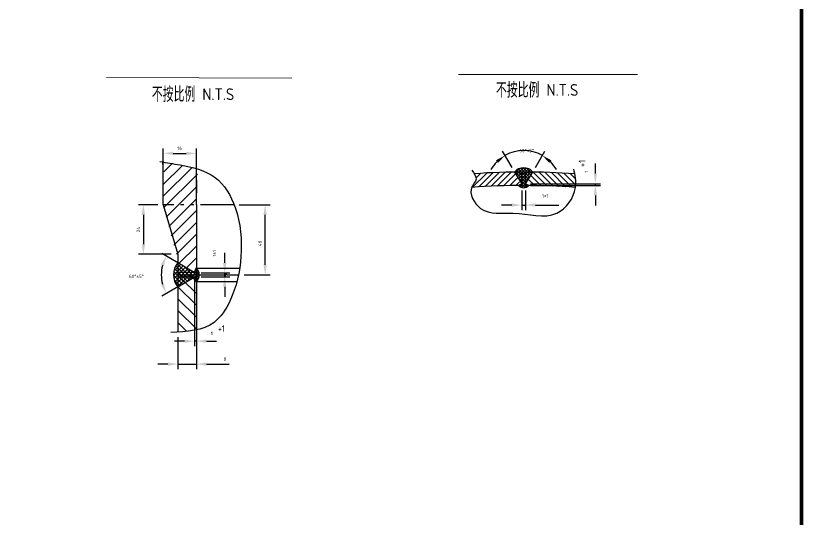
# Model space of a CAD drawing. Header units: millimetres. Extents: x 494 to 1457, y -714 to -33.
# Drawn here: x 1222.1 to 1457, y -333.2 to -183.3 of the extents above; entities that cross this region are included whole.
import ezdxf

# ---------------------------------------------------------------- set-up
doc = ezdxf.new("R2010")
doc.units = ezdxf.units.MM
doc.linetypes.add('DIVIDE', pattern=[18, 10, -2, 1, -2, 1, -2])
doc.layers.get('0').update_dxf_attribs({"color": 4, "linetype": 'CONTINUOUS'})
doc.layers.get('Defpoints').update_dxf_attribs({"linetype": 'CONTINUOUS'})
for name, color, linetype in [('1', 7, 'CONTINUOUS'), ('10', 7, 'CONTINUOUS'), ('2', 5, 'CONTINUOUS'), ('4', 6, 'DIVIDE')]:
    doc.layers.add(name, color=color, linetype=linetype)
doc.layers.add('标注', color=7, linetype='CONTINUOUS', lineweight=18)
doc.styles.add('ACISOTS', font='isocp.shx', dxfattribs={"height": 1, "bigfont": 'gbcbig.shx'})
doc.styles.add('HZ5', font='txt.shx', dxfattribs={"width": 0.75})
doc.dimstyles.get("Standard").update_dxf_attribs({"dimtxt": 3.5, "dimasz": 0.18, "dimexe": 0.18, "dimexo": 0.0625, "dimgap": 0.1, "dimtad": 0, "dimtih": 1, "dimtoh": 1, "dimdec": 0, "dimzin": 0, "dimdsep": 46, "dimtxsty": 'HZ5', "dimcen": 0.09, "dimadec": 0, "dimazin": 0, "dimtfac": 1, "dimtdec": 0, "dimtofl": 0, "dimtmove": 2, "dimatfit": 3, "dimfxl": 0, "dimtolj": 1, "dimtzin": 0, "dimarcsym": 0})

# ---------------------------------------------------------------- blocks, each defined once
blk = doc.blocks.new('*D233')
at = {"color": 0, "lineweight": -2, "ltscale": 10, "transparency": 16777216}
for p, q in [((1370.13, -228.61), (1367.28, -223.68)), ((1377.09, -228.61), (1379.94, -223.68))]:
    blk.add_line(p, q, dxfattribs=at)
for start, end in [(60, 120), (135.4432, 150.8865), (29.1135, 44.5568)]:
    blk.add_arc((1373.61, -234.64), 11.16, start, end, dxfattribs=at)
at = {"color": 0, "ltscale": 10, "transparency": 16777216}
for points in [[(1365.35, -226.42), (1365.96, -227.21), (1368.03, -224.98)], [(1381.26, -227.21), (1381.87, -226.42), (1379.19, -224.98)]]:
    blk.add_solid(points, dxfattribs=at)
at = {"layer": 'Defpoints', "color": 0, "ltscale": 10, "transparency": 16777216}
for p in [(1371.67, -223.65), (1370.88, -229.91), (1376.34, -229.91), (1372.61, -232.91), (1374.61, -232.91)]:
    blk.add_point(p, dxfattribs=at)
at = {"color": 0, "ltscale": 10, "transparency": 16777216, "insert": (1374.53, -223.52), "char_height": 1, "attachment_point": 5, "style": 'ACISOTS'}
blk.add_mtext('\\A1;60°%%P5%%D', dxfattribs=at)
blk = doc.blocks.new('*D234')
at = {"color": 0, "lineweight": -2, "ltscale": 10, "transparency": 16777216}
for p, q in [((1395, -230.4), (1395, -227.4)), ((1375.65, -233.4), (1396.5, -233.4)), ((1375.65, -233.91), (1396.5, -233.91)), ((1395, -233.91), (1395, -233.4)), ((1395, -236.91), (1395, -239.91))]:
    blk.add_line(p, q, dxfattribs=at)
at = {"color": 0, "ltscale": 10, "transparency": 16777216}
for points in [[(1394.5, -230.4), (1395.5, -230.4), (1395, -233.4)], [(1394.5, -236.91), (1395.5, -236.91), (1395, -233.91)]]:
    blk.add_solid(points, dxfattribs=at)
at = {"layer": 'Defpoints', "color": 0, "ltscale": 10, "transparency": 16777216}
for p in [(1374.15, -233.4), (1374.15, -233.91), (1395, -233.4)]:
    blk.add_point(p, dxfattribs=at)
at = {"color": 0, "ltscale": 10, "transparency": 16777216, "insert": (1392.34, -229.85), "char_height": 1, "attachment_point": 5, "rotation": 90, "style": 'ACISOTS'}
blk.add_mtext('\\A1;1', dxfattribs=at)
blk = doc.blocks.new('*D235')
at = {"color": 0, "lineweight": -2, "ltscale": 10, "transparency": 16777216}
for p, q in [((1373.04, -235.41), (1373.04, -241.27)), ((1374.15, -235.41), (1374.15, -241.27)), ((1370.04, -239.77), (1367.04, -239.77)), ((1373.04, -239.77), (1374.15, -239.77)), ((1377.15, -239.77), (1380.15, -239.77))]:
    blk.add_line(p, q, dxfattribs=at)
at = {"color": 0, "ltscale": 10, "transparency": 16777216}
for points in [[(1370.04, -239.27), (1370.04, -240.27), (1373.04, -239.77)], [(1377.15, -239.27), (1377.15, -240.27), (1374.15, -239.77)]]:
    blk.add_solid(points, dxfattribs=at)
at = {"layer": 'Defpoints', "color": 0, "ltscale": 10, "transparency": 16777216}
for p in [(1373.04, -233.91), (1374.15, -233.91), (1374.15, -239.77)]:
    blk.add_point(p, dxfattribs=at)
at = {"color": 0, "ltscale": 10, "transparency": 16777216, "insert": (1380, -237.06), "char_height": 1, "attachment_point": 5, "style": 'ACISOTS'}
blk.add_mtext('\\A1;1%%P1', dxfattribs=at)
blk = doc.blocks.new('*D236')
at = {"color": 0, "lineweight": -2, "ltscale": 10, "transparency": 16777216}
for p, q in [((1270.64, -257.1), (1265.7, -254.25)), ((1270.64, -264.07), (1265.7, -266.92))]:
    blk.add_line(p, q, dxfattribs=at)
blk.add_arc((1276.67, -260.59), 11.16, 165.4433, 194.5567, dxfattribs=at)
at = {"color": 0, "ltscale": 10, "transparency": 16777216}
for points in [[(1265.4, -257.59), (1266.32, -257.97), (1267, -255)], [(1266.32, -263.2), (1265.4, -263.58), (1267, -266.17)]]:
    blk.add_solid(points, dxfattribs=at)
at = {"layer": 'Defpoints', "color": 0, "ltscale": 10, "transparency": 16777216}
for p in [(1271.94, -257.85), (1265.67, -258.65), (1274.94, -259.59), (1274.94, -261.59), (1271.94, -263.32)]:
    blk.add_point(p, dxfattribs=at)
at = {"color": 0, "ltscale": 10, "transparency": 16777216, "insert": (1258.08, -261.06), "char_height": 1, "attachment_point": 5, "style": 'ACISOTS'}
blk.add_mtext('\\A1;60°%%P5%%D', dxfattribs=at)
blk = doc.blocks.new('*D237')
at = {"color": 0, "lineweight": -2, "ltscale": 10, "transparency": 16777216}
for p, q in [((1284.43, -257.04), (1284.43, -254.04)), ((1277.44, -260.04), (1285.93, -260.04)), ((1284.43, -261.15), (1284.43, -260.04)), ((1277.44, -261.15), (1285.93, -261.15)), ((1284.43, -264.15), (1284.43, -267.15))]:
    blk.add_line(p, q, dxfattribs=at)
at = {"color": 0, "ltscale": 10, "transparency": 16777216}
for points in [[(1283.93, -257.04), (1284.93, -257.04), (1284.43, -260.04)], [(1283.93, -264.15), (1284.93, -264.15), (1284.43, -261.15)]]:
    blk.add_solid(points, dxfattribs=at)
at = {"layer": 'Defpoints', "color": 0, "ltscale": 10, "transparency": 16777216}
for p in [(1275.94, -260.04), (1284.43, -260.04), (1275.94, -261.15)]:
    blk.add_point(p, dxfattribs=at)
at = {"color": 0, "ltscale": 10, "transparency": 16777216, "insert": (1281.39, -254.19), "char_height": 1, "attachment_point": 5, "rotation": 90, "style": 'ACISOTS'}
blk.add_mtext('\\A1;1%%P1', dxfattribs=at)
blk = doc.blocks.new('*D238')
at = {"color": 0, "lineweight": -2, "ltscale": 10, "transparency": 16777216}
for p, q in [((1288.74, -239.7), (1298, -239.7)), ((1296.5, -257.59), (1296.5, -242.7)), ((1290.24, -260.59), (1298, -260.59))]:
    blk.add_line(p, q, dxfattribs=at)
at = {"color": 0, "ltscale": 10, "transparency": 16777216}
for points in [[(1296, -242.7), (1297, -242.7), (1296.5, -239.7)], [(1296, -257.59), (1297, -257.59), (1296.5, -260.59)]]:
    blk.add_solid(points, dxfattribs=at)
at = {"layer": 'Defpoints', "color": 0, "ltscale": 10, "transparency": 16777216}
for p in [(1287.24, -239.7), (1296.5, -239.7), (1288.74, -260.59)]:
    blk.add_point(p, dxfattribs=at)
at = {"color": 0, "ltscale": 10, "transparency": 16777216, "insert": (1295, -251.23), "char_height": 1, "attachment_point": 5, "rotation": 90, "style": 'ACISOTS'}
blk.add_mtext('\\A1;40', dxfattribs=at)
blk = doc.blocks.new('*D239')
at = {"color": 0, "lineweight": -2, "ltscale": 10, "transparency": 16777216}
for p, q in [((1270.48, -279.16), (1270.48, -288.73)), ((1275.98, -278.22), (1275.98, -288.73)), ((1267.48, -287.23), (1264.48, -287.23)), ((1270.48, -287.23), (1275.98, -287.23)), ((1278.98, -287.23), (1285.75, -287.23))]:
    blk.add_line(p, q, dxfattribs=at)
at = {"color": 0, "ltscale": 10, "transparency": 16777216}
for points in [[(1267.48, -286.73), (1267.48, -287.73), (1270.48, -287.23)], [(1278.98, -286.73), (1278.98, -287.73), (1275.98, -287.23)]]:
    blk.add_solid(points, dxfattribs=at)
at = {"layer": 'Defpoints', "color": 0, "ltscale": 10, "transparency": 16777216}
for p in [(1275.98, -276.72), (1270.48, -277.66), (1275.98, -287.23)]:
    blk.add_point(p, dxfattribs=at)
at = {"color": 0, "ltscale": 10, "transparency": 16777216, "insert": (1284.55, -285.73), "char_height": 1, "attachment_point": 5, "style": 'ACISOTS'}
blk.add_mtext('\\A1;8', dxfattribs=at)
blk = doc.blocks.new('*D240')
at = {"color": 0, "lineweight": -2, "ltscale": 10, "transparency": 16777216}
for p, q in [((1275.47, -261.96), (1275.47, -281.89)), ((1275.98, -261.96), (1275.98, -281.89)), ((1272.47, -280.39), (1269.47, -280.39)), ((1275.98, -280.39), (1275.47, -280.39)), ((1278.98, -280.39), (1281.98, -280.39))]:
    blk.add_line(p, q, dxfattribs=at)
at = {"color": 0, "ltscale": 10, "transparency": 16777216}
for points in [[(1272.47, -279.89), (1272.47, -280.89), (1275.47, -280.39)], [(1278.98, -279.89), (1278.98, -280.89), (1275.98, -280.39)]]:
    blk.add_solid(points, dxfattribs=at)
at = {"layer": 'Defpoints', "color": 0, "ltscale": 10, "transparency": 16777216}
for p in [(1275.47, -260.46), (1275.98, -260.46), (1275.47, -280.39)]:
    blk.add_point(p, dxfattribs=at)
at = {"color": 0, "ltscale": 10, "transparency": 16777216, "insert": (1280.59, -278.07), "char_height": 1, "attachment_point": 5, "style": 'ACISOTS'}
blk.add_mtext('\\A1;1', dxfattribs=at)
blk = doc.blocks.new('*D241')
at = {"color": 0, "lineweight": -2, "ltscale": 10, "transparency": 16777216}
for p, q in [((1266.07, -238.2), (1266.07, -222.85)), ((1275.98, -238.2), (1275.98, -222.85)), ((1269.07, -224.35), (1272.98, -224.35))]:
    blk.add_line(p, q, dxfattribs=at)
at = {"color": 0, "ltscale": 10, "transparency": 16777216}
for points in [[(1269.07, -223.85), (1269.07, -224.85), (1266.07, -224.35)], [(1272.98, -223.85), (1272.98, -224.85), (1275.98, -224.35)]]:
    blk.add_solid(points, dxfattribs=at)
at = {"layer": 'Defpoints', "color": 0, "ltscale": 10, "transparency": 16777216}
for p in [(1275.98, -224.35), (1266.07, -239.7), (1275.98, -239.7)]:
    blk.add_point(p, dxfattribs=at)
at = {"color": 0, "ltscale": 10, "transparency": 16777216, "insert": (1270.98, -222.85), "char_height": 1, "attachment_point": 5, "style": 'ACISOTS'}
blk.add_mtext('\\A1;16', dxfattribs=at)
blk = doc.blocks.new('*D242')
at = {"color": 0, "lineweight": -2, "ltscale": 10, "transparency": 16777216}
for p, q in [((1264.48, -239.7), (1258.68, -239.7)), ((1260.18, -242.7), (1260.18, -251.47)), ((1268.51, -254.47), (1258.68, -254.47))]:
    blk.add_line(p, q, dxfattribs=at)
at = {"color": 0, "ltscale": 10, "transparency": 16777216}
for points in [[(1259.68, -242.7), (1260.68, -242.7), (1260.18, -239.7)], [(1259.68, -251.47), (1260.68, -251.47), (1260.18, -254.47)]]:
    blk.add_solid(points, dxfattribs=at)
at = {"layer": 'Defpoints', "color": 0, "ltscale": 10, "transparency": 16777216}
for p in [(1265.98, -239.7), (1260.18, -254.47), (1270.01, -254.47)]:
    blk.add_point(p, dxfattribs=at)
at = {"color": 0, "ltscale": 10, "transparency": 16777216, "insert": (1258.68, -247.09), "char_height": 1, "attachment_point": 5, "rotation": 90, "style": 'ACISOTS'}
blk.add_mtext('\\A1;24', dxfattribs=at)

msp = doc.modelspace()

# ---------------------------------------------------------------- hatches: boundary and pattern name
at = {"ltscale": 10}
h = msp.add_hatch(dxfattribs=at)
h.set_pattern_fill('ANSI31', color=256, scale=20, style=0)
h.set_pattern_definition([(45, (-2305.494, -1517.739), (-1.767767, 1.767767), [])])
edge = h.paths.add_edge_path()
edge.add_spline(control_points=[(1276.392, -229.016), (1274.675, -228.482), (1270.815, -227.696), (1267.107, -227.11), (1265.131, -226.797)], knot_values=[0, 0, 0, 0, 5.3040756, 11.3583043, 11.3583043, 11.3583043, 11.3583043], degree=3, periodic=0)
edge.add_arc((1415.984, -239.701), 150, 175.14965, 180)
edge.add_line((1265.984, -239.701), (1275.984, -239.701))
edge.add_arc((1415.984, -239.701), 140, 175.62254, 180, ccw=False)
h.paths.add_polyline_path([(1275.984, -239.701), (1265.984, -239.701), (1270.484, -256.201), (1270.484, -256.959), (1274.462, -258.932), (1275.984, -258.362)])
h = msp.add_hatch(dxfattribs=at)
h.set_pattern_fill('ANSI31', color=256, scale=10, style=0)
h.set_pattern_definition([(45, (-1797.3082, -1712.4841), (-0.88388348, 0.88388348), [])])
edge = h.paths.add_edge_path()
edge.add_arc((1373.61, -232.502), 2.116, 221.92254, 222.02845, ccw=False)
edge.add_arc((1373.61, -232.502), 2.116, 221.8037, 221.92254, ccw=False)
edge.add_line((1372.032, -233.913), (1372.479, -233.138))
edge.add_line((1372.479, -233.138), (1370.887, -229.931))
edge.add_arc((1373.61, -433.913), 204, 90.76482, 94.13769)
edge.add_spline(control_points=[(1358.89, -230.444), (1359.244, -230.996), (1359.8, -232.308), (1358.482, -233.575), (1358.109, -234.447), (1358.082, -234.516)], knot_values=[1.1567434, 1.1567434, 1.1567434, 1.1567434, 2.972579, 5.5257486, 5.7453152, 5.7453152, 5.7453152, 5.7453152], degree=3, periodic=0)
edge.add_arc((1373.61, -433.913), 200, 90.45029, 94.45296, ccw=False)
h = msp.add_hatch()
h.set_pattern_fill('ANSI31', color=256, scale=5, style=0)
h.set_pattern_definition([(45, (1704.055, -1021.5441), (-0.44194174, 0.44194174), [])])
edge = h.paths.add_edge_path()
edge.add_line((1374.153, -233.4), (1376.342, -229.913))
edge.add_arc((1373.61, -232.301), 3.629, 41.15712, 138.84288)
edge.add_line((1370.878, -229.913), (1373.043, -233.4))
edge.add_line((1373.043, -233.4), (1372.032, -233.913))
edge.add_arc((1373.61, -232.502), 2.116, 221.8037, 318.1963)
edge.add_line((1375.187, -233.913), (1374.153, -233.4))
h = msp.add_hatch()
h.set_pattern_fill('ANSI31', color=256, scale=5, angle=90, style=0)
h.set_pattern_definition([(135, (1704.055, -1021.5441), (-0.44194174, -0.44194174), [])])
edge = h.paths.add_edge_path()
edge.add_line((1374.153, -233.4), (1376.342, -229.913))
edge.add_arc((1373.61, -232.301), 3.629, 41.15712, 138.84288)
edge.add_line((1370.878, -229.913), (1373.043, -233.4))
edge.add_line((1373.043, -233.4), (1372.032, -233.913))
edge.add_arc((1373.61, -232.502), 2.116, 221.8037, 318.1963)
edge.add_line((1375.187, -233.913), (1374.153, -233.4))
h = msp.add_hatch(dxfattribs=at)
h.set_pattern_fill('ANSI31', color=256, scale=10, angle=90, style=0)
h.set_pattern_definition([(135, (-1797.3082, -1712.4841), (-0.88388348, -0.88388348), [])])
edge = h.paths.add_edge_path()
edge.add_spline(control_points=[(1389.069, -234.511), (1389.262, -233.166), (1389.109, -231.824), (1388.864, -230.484)], knot_values=[44.770257, 44.770257, 44.770257, 44.770257, 48.8123214, 48.8123214, 48.8123214, 48.8123214], degree=3, periodic=0)
edge.add_arc((1373.61, -433.913), 204, 85.71172, 89.23559)
edge.add_line((1376.331, -229.931), (1374.61, -232.913))
edge.add_line((1374.61, -232.913), (1375.191, -233.919))
edge.add_arc((1373.61, -433.913), 200, 85.56683, 89.54708, ccw=False)
h = msp.add_hatch()
h.set_pattern_fill('ANSI31', color=256, scale=6.5, angle=90, style=0)
h.set_pattern_definition([(135, (2299.8691, 168.9902), (-0.57452426, -0.57452426), [])])
edge = h.paths.add_edge_path()
edge.add_line((1275.282, -259.883), (1270.484, -257.017))
edge.add_arc((1274.524, -260.58), 5.387, 138.5849, 221.53249)
edge.add_line((1270.491, -264.153), (1275.282, -261.326))
edge.add_line((1275.282, -261.326), (1275.948, -262.639))
edge.add_arc((1274.115, -260.589), 2.751, 311.8037, 408.1963)
edge.add_line((1275.948, -258.538), (1275.282, -259.883))
h = msp.add_hatch()
h.set_pattern_fill('ANSI31', color=256, scale=6.5, angle=180, style=0)
h.set_pattern_definition([(225, (2299.8691, 168.9902), (0.57452426, -0.57452426), [])])
edge = h.paths.add_edge_path()
edge.add_line((1275.282, -259.883), (1270.484, -257.017))
edge.add_arc((1274.524, -260.58), 5.387, 138.5849, 221.53249)
edge.add_line((1270.491, -264.153), (1275.282, -261.326))
edge.add_line((1275.282, -261.326), (1275.948, -262.639))
edge.add_arc((1274.115, -260.589), 2.751, 311.8037, 408.1963)
edge.add_line((1275.948, -258.538), (1275.282, -259.883))
h = msp.add_hatch(dxfattribs=at)
h.set_pattern_fill('ANSI31', color=256, scale=20, angle=90, style=0)
h.set_pattern_definition([(135, (-2305.494, -1517.739), (-1.767767, -1.767767), [])])
h.paths.add_polyline_path([(1275.984, -261.041), (1275.979, -261.039, -0.0050991), (1275.951, -261.065), (1275.951, -261.028), (1274.462, -260.471), (1270.484, -262.443), (1270.484, -277.656), (1275.984, -277.034)])

# ---------------------------------------------------------------- linework, layer by layer
msp.add_line((1377.153, -239.771), (1384.105, -239.771), dxfattribs=at)
at = {"color": 1, "lineweight": 0, "const_width": 1.058}
msp.add_lwpolyline([(494.737, -713.57), (1456.472, -713.57), (1456.472, -33.873), (494.737, -33.873), (494.737, -713.57)], close=True, dxfattribs=at)
msp.add_spline([(1265.131, -226.797), (1271.103, -227.792), (1281.554, -231.52), (1287.526, -240.468), (1289.268, -255.133), (1285.976, -268.403), (1281.305, -274.77), (1268.366, -277.752)], degree=3)
at = {"ltscale": 10}
msp.add_spline([(1358.116, -229.384), (1359.393, -232.068), (1358.17, -234.309), (1360.775, -240.758), (1370.512, -242.182), (1383.456, -242.182), (1389.069, -234.511), (1388.571, -229.021)], degree=3, dxfattribs=at)
at = {"layer": '1', "ltscale": 10}
msp.add_lwpolyline([(1270.513, -260.587), (1284.495, -260.587), (1284.62, -260.93), (1284.87, -260.243), (1284.995, -260.587), (1288.736, -260.587)], dxfattribs=at)
at = {"layer": '10'}
for p, q in [((1275.948, -259.883), (1270.748, -259.883)), ((1275.948, -261.326), (1270.748, -261.326))]:
    msp.add_line(p, q, dxfattribs=at)
at = {"layer": '2'}
for p, q in [((1373.043, -233.913), (1373.043, -229.913)), ((1374.153, -233.913), (1374.153, -229.913)), ((1275.984, -258.571), (1288.893, -258.571)), ((1275.984, -262.607), (1288.07, -262.607))]:
    msp.add_line(p, q, dxfattribs=at)
at = {"layer": '2', "ltscale": 10}
for p, q in [((1266.073, -239.701), (1270.484, -254.472)), ((1275.984, -239.701), (1275.984, -277.034)), ((1270.484, -254.472), (1270.484, -277.656))]:
    msp.add_line(p, q, dxfattribs=at)
at = {"layer": '2'}
for points in [[(1374.153, -233.4), (1376.342, -229.913, 0.4540714), (1370.878, -229.913), (1373.043, -233.4), (1372.032, -233.913, 0.4472828), (1375.187, -233.913), (1374.153, -233.4)], [(1275.282, -259.883), (1270.484, -257.017, 0.3786047), (1270.491, -264.153), (1275.282, -261.326), (1275.948, -262.639, 0.4472828), (1275.948, -258.538), (1275.282, -259.883)]]:
    msp.add_lwpolyline(points, format="xyb", dxfattribs=at)
at = {"layer": '2', "ltscale": 10}
for centre, radius, start, end in [((1023.867, -234.999), 242.251, 358.88785, 1.90831), ((1133.157, -234.297), 142.929, 357.83296, 2.16704)]:
    msp.add_arc(centre, radius, start, end, dxfattribs=at)
at = {"layer": '2'}
for radius, start, end in [(204, 85.71172, 94.13769), (200, 85.56683, 94.45296)]:
    msp.add_arc((1373.61, -433.913), radius, start, end, dxfattribs=at)
at = {"layer": '4'}
msp.add_line((1287.241, -239.701), (1265.984, -239.701), dxfattribs=at)
at = {"layer": '标注', "ltscale": 10}
for p, q in [((1249.205, -201.737), (1304.479, -201.926)), ((1354.182, -200.862), (1407.583, -200.862))]:
    msp.add_line(p, q, dxfattribs=at)

# ---------------------------------------------------------------- texts
at = {"ltscale": 10, "insert": (1391.058, -227.365), "char_height": 2, "attachment_point": 5, "rotation": 90, "style": 'ACISOTS'}
msp.add_mtext('+1', dxfattribs=at)
at = {"ltscale": 10, "insert": (1283.442, -276.611), "char_height": 2, "attachment_point": 5, "style": 'ACISOTS'}
msp.add_mtext('+1', dxfattribs=at)
at = {"layer": '1', "style": 'ACISOTS'}
for s, height, p in [('不按比例', 4.5, (1262.708, -209)), ('不按比例', 4.5, (1365.339, -207.722)), ('N.T.S', 3.5, (1380.402, -207.172)), ('N.T.S', 3.5, (1277.771, -208.451))]:
    msp.add_text(s, height=height, dxfattribs=at).set_placement(p)

# ---------------------------------------------------------------- dimensions: what is measured, and where the dimension line sits
at = {"ltscale": 10}
for base, p1, p2, text, override, picture, middle in [((1275.984, -224.348), (1266.073, -239.701), (1275.984, -239.701), '16', {"dimasz": 3, "dimexe": 1.5, "dimexo": 1.5, "dimgap": 1, "dimtad": 1, "dimtih": 0, "dimtoh": 0, "dimlfac": 2, "dimtxsty": 'ACISOTS', "dimcen": 1, "dimtofl": 1, "dimtmove": 0}, '*D241', (1270.98, -224.348)), ((1374.153, -239.771), (1373.043, -233.913), (1374.153, -233.913), '1%%P1', {"dimasz": 3, "dimexe": 1.5, "dimexo": 1.5, "dimgap": 1, "dimtad": 1, "dimlfac": 5, "dimtxsty": 'ACISOTS', "dimcen": 1, "dimtofl": 1}, '*D235', (1379.996, -237.06)), ((1275.984, -287.228), (1270.484, -277.656), (1275.984, -276.716), '8', {"dimasz": 3, "dimexe": 1.5, "dimexo": 1.5, "dimgap": 1, "dimtad": 1, "dimtih": 0, "dimtoh": 0, "dimlfac": 5, "dimtxsty": 'ACISOTS', "dimcen": 1, "dimtofl": 1, "dimtmove": 0}, '*D239', (1284.546, -287.228))]:
    dim = msp.add_linear_dim(base=base, p1=p1, p2=p2, text=text, dimstyle='Standard', override=override, dxfattribs=at)
    dim.commit()
    dim.dimension.update_dxf_attribs({"geometry": picture, "text_midpoint": middle, "dimtype": 160})
for base, line1, line2, override, picture, middle in [((1371.671, -223.65), ((1374.61, -232.913), (1376.342, -229.913)), ((1370.878, -229.913), (1372.61, -232.913)), {"dimasz": 3, "dimexe": 1.5, "dimexo": 1.5, "dimgap": 1, "dimtad": 1, "dimlfac": 5, "dimtxsty": 'ACISOTS', "dimcen": 1, "dimtofl": 1, "dimtmove": 0}, '*D233', (1374.533, -223.519)), ((1265.673, -258.648), ((1274.935, -259.587), (1271.935, -257.855)), ((1271.935, -263.319), (1274.935, -261.587)), {"dimasz": 3, "dimexe": 1.5, "dimexo": 1.5, "dimgap": 1, "dimtad": 1, "dimlfac": 5, "dimtxsty": 'ACISOTS', "dimcen": 1, "dimtofl": 1}, '*D236', (1258.075, -261.062))]:
    dim = msp.add_angular_dim_2l(base=base, line1=line1, line2=line2, text='<>%%P5%%D', dimstyle='Standard', override=override, dxfattribs=at)
    dim.commit()
    dim.dimension.update_dxf_attribs({"geometry": picture, "text_midpoint": middle, "dimtype": 162})
for base, p1, p2, angle, text, override, picture, middle in [((1394.997, -233.4), (1374.153, -233.913), (1374.153, -233.4), 90, '1', {"dimasz": 3, "dimexe": 1.5, "dimexo": 1.5, "dimgap": 1, "dimtad": 1, "dimtih": 0, "dimtoh": 0, "dimlfac": 5, "dimtxsty": 'ACISOTS', "dimcen": 1, "dimtofl": 1}, '*D234', (1392.34, -229.854)), ((1260.18, -254.472), (1265.984, -239.701), (1270.012, -254.472), 90, '24', {"dimasz": 3, "dimexe": 1.5, "dimexo": 1.5, "dimgap": 1, "dimtad": 1, "dimtih": 0, "dimtoh": 0, "dimlfac": 5, "dimtxsty": 'ACISOTS', "dimcen": 1, "dimtofl": 1, "dimtmove": 0}, '*D242', (1260.18, -247.087)), ((1296.503, -239.701), (1288.736, -260.587), (1287.241, -239.701), 90, '40', {"dimasz": 3, "dimexe": 1.5, "dimexo": 1.5, "dimgap": 1, "dimtad": 1, "dimtih": 0, "dimtoh": 0, "dimlfac": 5, "dimtxsty": 'ACISOTS', "dimcen": 1, "dimtofl": 1, "dimtmove": 0}, '*D238', (1296.503, -251.229)), ((1284.431, -260.043), (1275.935, -261.154), (1275.935, -260.043), 90, '1%%P1', {"dimasz": 3, "dimexe": 1.5, "dimexo": 1.5, "dimgap": 1, "dimtad": 1, "dimtih": 0, "dimtoh": 0, "dimlfac": 5, "dimtxsty": 'ACISOTS', "dimcen": 1, "dimtofl": 1}, '*D237', (1281.386, -254.195)), ((1275.465, -280.394), (1275.978, -260.459), (1275.465, -260.459), 180, '1', {"dimasz": 3, "dimexe": 1.5, "dimexo": 1.5, "dimgap": 1, "dimtad": 1, "dimtih": 0, "dimtoh": 0, "dimlfac": 5, "dimtxsty": 'ACISOTS', "dimcen": 1, "dimtofl": 1}, '*D240', (1280.591, -278.066))]:
    dim = msp.add_linear_dim(base=base, p1=p1, p2=p2, angle=angle, text=text, dimstyle='Standard', override=override, dxfattribs=at)
    dim.commit()
    dim.dimension.update_dxf_attribs({"geometry": picture, "text_midpoint": middle, "dimtype": 160})

doc.saveas('drawing.dxf')
